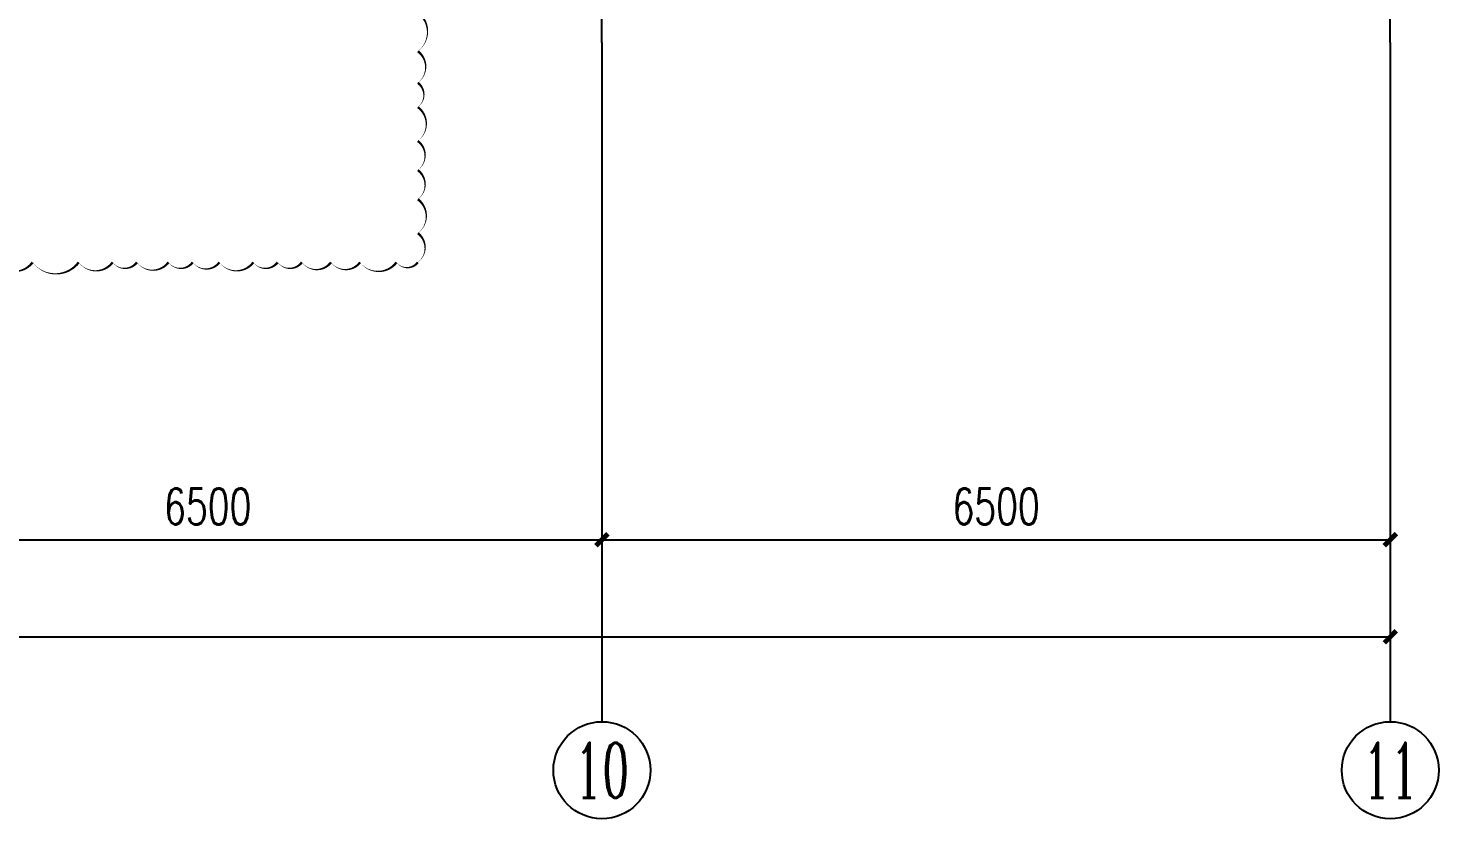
# Model space of a CAD drawing. Extents: x 93518 to 937116, y -359949 to 58022.
# Drawn here: x 831884 to 843514, y -112843 to -106326 of the extents above; entities that cross this region are included whole.
import ezdxf
from ezdxf.enums import TextEntityAlignment as Align

# ---------------------------------------------------------------- set-up
doc = ezdxf.new("R2010")
doc.units = 0
doc.header["$LTSCALE"] = 1000
doc.header["$MEASUREMENT"] = 0
doc.linetypes.add('DOTE', pattern=[2.42, 2, -0.2, 0.02, -0.2])
doc.layers.get('0').update_dxf_attribs({"color": 8, "linetype": 'CONTINUOUS'})
doc.layers.get('Defpoints').update_dxf_attribs({"color": 8, "linetype": 'CONTINUOUS'})
for name, color, linetype in [('AXIS', 8, 'CONTINUOUS'), ('AXIS_TEXT', 8, 'CONTINUOUS'), ('DOTE', 8, 'DOTE')]:
    doc.layers.add(name, color=color, linetype=linetype)
doc.styles.add('_TCH_AXIS', font='complex.shx', dxfattribs={"bigfont": 'GBCBIG.shx'})
doc.styles.add('_TCH_DIM_T3', font='simplex.shx', dxfattribs={"width": 0.705882, "bigfont": 'gbcbig.shx'})
doc.styles.add('COMPLEX', font='geditxt.shx', dxfattribs={"bigfont": 'hztxt1.shx'})
doc.dimstyles.new('_TCH_ARCH&&100', dxfattribs={"dimtxt": 297.5, "dimasz": 100, "dimexe": 250, "dimexo": 300, "dimgap": 126.25, "dimtad": 1, "dimdec": 0, "dimzin": 0, "dimdsep": 46, "dimtxsty": '_TCH_DIM_T3', "dimblk": 'ARCHTICK', "dimcen": 0.09, "dimclrt": 7, "dimazin": 2, "dimtfac": 1, "dimtdec": 0, "dimtix": 1, "dimtmove": 2, "dimatfit": 3, "dimfxl": 0, "dimtolj": 1, "dimtzin": 0, "dimarcsym": 0})

# ---------------------------------------------------------------- blocks, each defined once
blk = doc.blocks.new('_ArchTick')
at = {"color": 0, "linetype": 'ByBlock', "const_width": 0.4}
blk.add_lwpolyline([(-0.5, -0.5), (0.5, 0.5)], dxfattribs=at)
blk = doc.blocks.new('*D655')
at = {"layer": 'AXIS', "color": 0, "lineweight": -2, "transparency": 16777216}
for p, q in [((830114, -106744), (830114, -110793)), ((836614, -106744), (836614, -110793)), ((830114, -110543), (836614, -110543))]:
    blk.add_line(p, q, dxfattribs=at)
at = {"layer": 'Defpoints', "color": 0, "transparency": 16777216}
for p in [(830114, -106444), (836614, -106444), (836614, -110543)]:
    blk.add_point(p, dxfattribs=at)
at = {"layer": 'AXIS', "color": 0, "lineweight": -2, "transparency": 16777216, "xscale": 100, "yscale": 100, "zscale": 100, "rotation": 180}
blk.add_blockref('_ArchTick', (830114, -110543), dxfattribs=at)
at = {"layer": 'AXIS', "color": 0, "lineweight": -2, "transparency": 16777216, "xscale": 100, "yscale": 100, "zscale": 100}
blk.add_blockref('_ArchTick', (836614, -110543), dxfattribs=at)
at = {"layer": 'AXIS', "color": 7, "transparency": 16777216, "insert": (833364, -110268), "char_height": 297.5, "attachment_point": 5, "style": '_TCH_DIM_T3'}
blk.add_mtext('\\A1;6500', dxfattribs=at)
blk = doc.blocks.new('*D656')
at = {"layer": 'AXIS', "color": 0, "lineweight": -2, "transparency": 16777216}
for p, q in [((836614, -106744), (836614, -110793)), ((843114, -106744), (843114, -110793)), ((836614, -110543), (843114, -110543))]:
    blk.add_line(p, q, dxfattribs=at)
at = {"layer": 'Defpoints', "color": 0, "transparency": 16777216}
for p in [(836614, -106444), (843114, -106444), (843114, -110543)]:
    blk.add_point(p, dxfattribs=at)
at = {"layer": 'AXIS', "color": 0, "lineweight": -2, "transparency": 16777216, "xscale": 100, "yscale": 100, "zscale": 100, "rotation": 180}
blk.add_blockref('_ArchTick', (836614, -110543), dxfattribs=at)
at = {"layer": 'AXIS', "color": 0, "lineweight": -2, "transparency": 16777216, "xscale": 100, "yscale": 100, "zscale": 100}
blk.add_blockref('_ArchTick', (843114, -110543), dxfattribs=at)
at = {"layer": 'AXIS', "color": 7, "transparency": 16777216, "insert": (839864, -110268), "char_height": 297.5, "attachment_point": 5, "style": '_TCH_DIM_T3'}
blk.add_mtext('\\A1;6500', dxfattribs=at)
blk = doc.blocks.new('*D657')
at = {"layer": 'AXIS', "color": 0, "lineweight": -2, "transparency": 16777216}
for p, q in [((781114, -106744), (781114, -111593)), ((843114, -106744), (843114, -111593)), ((781114, -111343), (843114, -111343))]:
    blk.add_line(p, q, dxfattribs=at)
at = {"layer": 'Defpoints', "color": 0, "transparency": 16777216}
for p in [(781114, -106444), (843114, -106444), (843114, -111343)]:
    blk.add_point(p, dxfattribs=at)
at = {"layer": 'AXIS', "color": 0, "lineweight": -2, "transparency": 16777216, "xscale": 100, "yscale": 100, "zscale": 100, "rotation": 180}
blk.add_blockref('_ArchTick', (781114, -111343), dxfattribs=at)
at = {"layer": 'AXIS', "color": 0, "lineweight": -2, "transparency": 16777216, "xscale": 100, "yscale": 100, "zscale": 100}
blk.add_blockref('_ArchTick', (843114, -111343), dxfattribs=at)
at = {"layer": 'AXIS', "color": 7, "transparency": 16777216, "insert": (812114, -111068), "char_height": 297.5, "attachment_point": 5, "style": '_TCH_DIM_T3'}
blk.add_mtext('\\A1;62000', dxfattribs=at)
blk = doc.blocks.new('_AXISO')
blk.add_circle((0, 0), 0.5)
at = {"layer": 'AXIS_TEXT', "style": 'COMPLEX', "width": 1.041667}
blk.add_attdef('A', text='', height=0.56, dxfattribs=at).set_placement((-0.25, -0.28), (0.25, -0.28), align=Align.FIT)

msp = doc.modelspace()

# ---------------------------------------------------------------- linework, layer by layer
msp.add_lwpolyline([(831620.1, -108256.1, 0, 20, 0.5), (831920.1, -108256.1, 0, 20, 0.5), (832300.1, -108256.1, 0, 20, 0.5), (832580.1, -108256.1, 0, 20, 0.5), (832780.1, -108256.1, 0, 20, 0.5), (833040.1, -108256.1, 0, 20, 0.5), (833240.1, -108256.1, 0, 20, 0.5), (833460.1, -108256.1, 0, 20, 0.5), (833740.1, -108256.1, 0, 20, 0.5), (833940.1, -108256.1, 0, 20, 0.5), (834140.1, -108256.1, 0, 20, 0.5), (834380.1, -108256.1, 0, 20, 0.5), (834620.1, -108256.1, 0, 20, 0.5), (834920.1, -108256.1, 0, 20, 0.5), (835096.2, -108256.1, 0, 20, 0.5), (835096.2, -108016.1, 0, 20, 0.5), (835096.2, -107736.1, 0, 20, 0.5), (835096.2, -107496.1, 0, 20, 0.5), (835096.2, -107256.1, 0, 20, 0.5), (835096.2, -106976.1, 0, 20, 0.5), (835096.2, -106776.1, 0, 20, 0.5), (835096.2, -106516.1, 0, 20, 0.5), (835096.2, -106196.1, 0, 20, 0.5)], format="xyseb")
at = {"layer": 'AXIS'}
for p, q in [((836613.8, -106444.5), (836613.8, -112043.3)), ((843113.8, -106444.5), (843113.8, -112043.3))]:
    msp.add_line(p, q, dxfattribs=at)
at = {"layer": 'DOTE'}
for p, q in [((836613.8, -106444.5), (836613.8, -72444.5)), ((843113.8, -106444.5), (843113.8, -72444.5))]:
    msp.add_line(p, q, dxfattribs=at)

# ---------------------------------------------------------------- block references
at = {"layer": 'AXIS'}
ref = msp.add_blockref('_AXISO', (836613.8, -112443.3), dxfattribs=dict(at, xscale=800, yscale=800, zscale=800))
ref.add_attrib('A', '10', dxfattribs={"layer": 'AXIS_TEXT', "height": 452.55, "style": '_TCH_AXIS', "width": 0.724138}).set_placement((836387.5, -112669.5), (836840, -112669.5), align=Align.FIT)
ref = msp.add_blockref('_AXISO', (843113.8, -112443.3), dxfattribs=dict(at, xscale=800, yscale=800, zscale=800))
ref.add_attrib('A', '11', dxfattribs={"layer": 'AXIS_TEXT', "height": 452.55, "style": '_TCH_AXIS', "width": 0.875}).set_placement((842887.5, -112669.5), (843340, -112669.5), align=Align.FIT)

# ---------------------------------------------------------------- dimensions: what is measured, and where the dimension line sits
for p1, p2, distance, picture, middle in [((781113.8, -106444.5), (843113.8, -106444.5), -4898.8, '*D657', (812113.8, -111068.3)), ((830113.8, -106444.5), (836613.8, -106444.5), -4098.8, '*D655', (833363.8, -110268.3)), ((836613.8, -106444.5), (843113.8, -106444.5), -4098.8, '*D656', (839863.8, -110268.3))]:
    dim = msp.add_aligned_dim(p1=p1, p2=p2, distance=distance, dimstyle='_TCH_ARCH&&100', dxfattribs=at)
    dim.commit()
    dim.dimension.update_dxf_attribs({"geometry": picture, "text_midpoint": middle})

doc.saveas('drawing.dxf')
